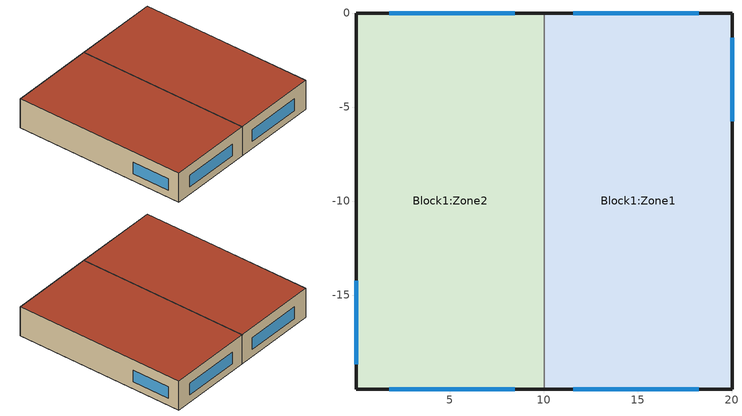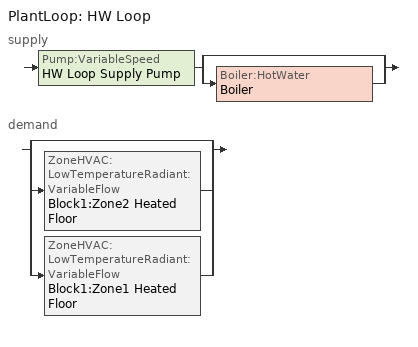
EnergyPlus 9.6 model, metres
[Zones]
Block1:Zone2
 floor ground (Heated Floor - Ground): 10.01,-20 0.01,-20 0.01,0 10.01,0 z0
 wall outside (Project wall): 10.01,0 0.01,0 0.01,-20 10.01,-20 z0:3.5
 wall to Block1:Zone1 (Project partition): 10.01,-20 10.01,0 z0:3.5
 window (1001): 8.45,0 1.79,0 / 1.79,-20 8.45,-20 z0.84:2.26
 window x3 (1001): 0.01,-14.24 0.01,-18.69 z0.84:2.26
 roof outside (Project flat roof): 0.01,-20 10.01,-20 10.01,0 0.01,0 z3.5
Block1:Zone1
 floor ground (Heated Floor - Ground): 20.01,-20 10.01,-20 10.01,0 20.01,0 z0
 wall outside (Project wall): 10.01,-20 20.01,-20 20.01,0 10.01,0 z0:3.5
 window x3 (1001): 20.01,-5.75 20.01,-1.3 z0.84:2.26
 window (1001): 18.23,0 11.57,0 / 11.57,-20 18.23,-20 z0.84:2.26
 roof outside (Project flat roof): 10.01,-20 20.01,-20 20.01,0 10.01,0 z3.5
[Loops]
PlantLoop 'HW Loop'
 supply: Pump:VariableSpeed 'HW Loop Supply Pump' > split
  | bypass
  | Boiler:HotWater 'Boiler'
 demand: split
  | bypass
  | ZoneHVAC:LowTemperatureRadiant:VariableFlow 'Block1:Zone2 Heated Floor'
  | ZoneHVAC:LowTemperatureRadiant:VariableFlow 'Block1:Zone1 Heated Floor'
[Building]
Building: North Axis {deg}=0; Terrain=Suburbs; Loads Convergence Tolerance Value {W}=0.04; Temperature Convergence Tolerance Value {deltaC}=0.4; Solar Distribution=FullExterior; Maximum Number of Warmup Days=25; Minimum Number of Warmup Days=6
[Site:Location]
Untitled (O1-O1:31-12)  (01-01:31-12): Latitude {deg}=51.15; Longitude {deg}=-0.18; Time Zone {hr}=0; Elevation {m}=62
[SizingPeriod:DesignDay] Day of Month=15; Humidity Condition Type=WetBulb; Barometric Pressure {Pa}=100582.4; Wind Direction {deg}=0; Rain Indicator=No; Snow Indicator=No
Name | Month | Day Type | Maximum Dry-Bulb Temperature {C} | Daily Dry-Bulb Temperature Range {deltaC} | Wetbulb or DewPoint at Maximum Dry-Bulb {C} | Wind Speed {m/s} | Daylight Saving Time Indicator | Solar Model Indicator | Sky Clearness
Summer Design Day in Untitled (O1-O1:31-12) Jul | 7 | SummerDesignDay | 29.9 | 13.4 | 19.4 | 0 | Yes | ASHRAEClearSky | 0.98
Summer Design Day in Untitled (O1-O1:31-12) Aug | 8 | SummerDesignDay | 30.5 | 13.4 | 20.2 | 0 | Yes | ASHRAEClearSky | 0.98
Summer Design Day in Untitled (O1-O1:31-12) Sep | 9 | SummerDesignDay | 25.2 | 11.5 | 17.7 | 0 | Yes | ASHRAEClearSky | 0.98
Winter Design Day in Untitled (O1-O1:31-12) | 1 | WinterDesignDay | -4.4 | 0 | -4.4 | 12.3 | No |  | 0
[Site:GroundTemperature:BuildingSurface]
18, 18, 18, 18, 18, 18, 18, 18, 18, 18, 18, 18
[Site:GroundTemperature:FCfactorMethod]
January Ground Temperature {C}=4.16; February Ground Temperature {C}=5.3; March Ground Temperature {C}=7.51; April Ground Temperature {C}=9.61; May Ground Temperature {C}=13.58; June Ground Temperature {C}=15.67; July Ground Temperature {C}=16.24; August Ground Temperature {C}=15.18; September Ground Temperature {C}=12.74; October Ground Temperature {C}=9.69; November Ground Temperature {C}=6.69; December Ground Temperature {C}=4.7
[Site:GroundTemperature:Shallow]
14, 14, 14, 14, 14, 14, 14, 14, 14, 14, 14, 14
[Site:GroundTemperature:Deep]
14, 14, 14, 14, 14, 14, 14, 14, 14, 14, 14, 14
[Site:GroundReflectance]
0.2, 0.2, 0.2, 0.2, 0.2, 0.2, 0.2, 0.2, 0.2, 0.2, 0.2, 0.2
[Site:GroundReflectance:SnowModifier]
2, 2
[Material] Roughness=Rough; Thermal Absorptance=0.9
Name | Thickness {m} | Conductivity {W/m-K} | Density {kg/m3} | Specific Heat {J/kg-K} | Solar Absorptance | Visible Absorptance
Urea Formaldehyde Foam_.O8 | 0.08 | 0.04 | 10 | 1400 | 0.6 | 0.6
Cast Concrete_.1 | 0.1 | 1.13 | 2000 | 1000 | 0.6 | 0.6
EPS 5O mm_.O8 | 0.08 | 0.04 | 15 | 1300 | 0.6 | 0.6
Limestone extra hard_.OO8 | 0.008 | 2.3 | 2600 | 1000 | 0.6 | 0.6
Asphalt 1_.O1 | 0.01 | 0.7 | 2100 | 1000 | 0.85 | 0.9
MW Glass Wool (rolls)_.1445 | 0.1445 | 0.04 | 12 | 840 | 0.6 | 0.6
Plasterboard_.O13 | 0.013 | 0.25 | 2800 | 896 | 0.5 | 0.5
Gypsum Plasterboard_.O25 | 0.025 | 0.25 | 900 | 1000 | 0.5 | 0.5
Brickwork Outer_.1 | 0.1 | 0.84 | 1700 | 800 | 0.7 | 0.7
XPS Extruded Polystyrene  - CO2 Blowing_.O795 | 0.0795 | 0.034 | 35 | 1400 | 0.6 | 0.6
Concrete Block (Medium)_.1 | 0.1 | 0.51 | 1400 | 1000 | 0.6 | 0.6
Gypsum Plastering_.O13 | 0.013 | 0.4 | 1000 | 1000 | 0.5 | 0.5
[Material:NoMass] Roughness=Rough; Thermal Absorptance=0.9; Solar Absorptance=0.7; Visible Absorptance=0.7
Name | Thermal Resistance {m2-K/W}
3_RVAL_3 | 0.18
5_RVAL_2 | 0.15
[WindowMaterial:Glazing] Optical Data Type=SpectralAverage; Thickness {m}=0.003; Infrared Transmittance at Normal Incidence=0; Front Side Infrared Hemispherical Emissivity=0.84; Conductivity {W/m-K}=0.9; Dirt Correction Factor for Solar and Visible Transmittance=1
Name | Solar Transmittance at Normal Incidence | Front Side Solar Reflectance at Normal Incidence | Back Side Solar Reflectance at Normal Incidence | Visible Transmittance at Normal Incidence | Front Side Visible Reflectance at Normal Incidence | Back Side Visible Reflectance at Normal Incidence | Back Side Infrared Hemispherical Emissivity
2 | 0.837 | 0.075 | 0.075 | 0.898 | 0.081 | 0.081 | 0.84
38 | 0.74 | 0.09 | 0.1 | 0.82 | 0.11 | 0.12 | 0.2
[WindowMaterial:Gas]
1002: Gas Type=Air; Thickness {m}=0.013
[Construction]
Heated Floor - Ground: Urea Formaldehyde Foam_.O8, Cast Concrete_.1, EPS 5O mm_.O8, Limestone extra hard_.OO8
Project flat roof: Asphalt 1_.O1, MW Glass Wool (rolls)_.1445, 3_RVAL_3, Plasterboard_.O13
Project partition: Gypsum Plasterboard_.O25, 5_RVAL_2, Gypsum Plasterboard_.O25
Project wall: Brickwork Outer_.1, XPS Extruded Polystyrene  - CO2 Blowing_.O795, Concrete Block (Medium)_.1, Gypsum Plastering_.O13
1001: 38, 1002, 2
[Zone] Type=1; Multiplier=1; Volume {m3}=654.5525; Floor Area {m2}=187.015; Zone Inside Convection Algorithm=TARP; Part of Total Floor Area=Yes
Block1:Zone2; Block1:Zone1
[People] Number of People Schedule=Office_OpenOff_Occ; Number of People Calculation Method=People/Area; People per Floor Area {person/m2}=0.111; Fraction Radiant=0.3; Sensible Heat Fraction=AutoCalculate; Carbon Dioxide Generation Rate {m3/s-W}=3.82e-08; Enable ASHRAE 55 Comfort Warnings=No; Mean Radiant Temperature Calculation Type=ZoneAveraged; Work Efficiency Schedule=Work efficiency; Clothing Insulation Calculation Method=ClothingInsulationSchedule; Air Velocity Schedule=AirVelocitySchedule
Name | Zone or ZoneList or Space or SpaceList | Activity Level Schedule | Clothing Insulation Schedule
People Block1:Zone2 | Block1:Zone2 | Activity Schedule 19 | Clothing Schedule 19
People Block1:Zone1 | Block1:Zone1 | Activity Schedule 26 | Clothing Schedule 26
[Lights] Schedule=Office_OpenOff_Light; Design Level Calculation Method=Watts/Area; Watts per Floor Area {W/m2}=20; Return Air Fraction=0; Fraction Radiant=0.42; Fraction Visible=0.18; Fraction Replaceable=1
Name | Zone or ZoneList or Space or SpaceList
Block1:Zone2 | Block1:Zone2
Block1:Zone1 | Block1:Zone1
[OtherEquipment] Fuel Type=Electricity; Schedule=Office_OpenOff_Equip; Design Level Calculation Method=Watts/Area; Power per Floor Area {W/m2}=11.77; Fraction Latent=0; Fraction Radiant=0.2; Fraction Lost=0; Carbon Dioxide Generation Rate {m3/s-W}=0
Name | Zone or ZoneList or Space or SpaceList
Block1:Zone2 Equipment gain 1 | Block1:Zone2
Block1:Zone1 Equipment gain 1 | Block1:Zone1
[ZoneInfiltration:DesignFlowRate] Schedule=On 24/7; Design Flow Rate Calculation Method=Flow/zone; Design Flow Rate {m3/s}=0.127274; Constant Term Coefficient=1; Temperature Term Coefficient=0; Velocity Term Coefficient=0; Velocity Squared Term Coefficient=0
Name | Zone or ZoneList or Space or SpaceList
Block1:Zone2 Infiltration | Block1:Zone2
Block1:Zone1 Infiltration | Block1:Zone1
[DesignSpecification:OutdoorAir] Outdoor Air Method=Flow/Person; Outdoor Air Flow per Person {m3/s-person}=0.00944
Name | Outdoor Air Flow per Zone Floor Area {m3/s-m2} | Outdoor Air Flow per Zone {m3/s} | Outdoor Air Flow Air Changes per Hour {1/hr} | Outdoor Air Schedule
Block1:Zone2 Design Specification Outdoor Air Object; Block1:Zone1 Design Specification Outdoor Air Object | 0 | 0 | 0 | On 24/7

[DesignSpecification:ZoneAirDistribution] Zone Air Distribution Effectiveness in Cooling Mode=1; Zone Air Distribution Effectiveness in Heating Mode=1
Name | Zone Secondary Recirculation Fraction
Block1:Zone2 Design Specification Zone Air Distribution Object; Block1:Zone1 Design Specification Zone Air Distribution Object | 0

[Sizing:Zone] Zone Cooling Design Supply Air Temperature Input Method=SupplyAirTemperature; Zone Heating Design Supply Air Temperature Input Method=SupplyAirTemperature; Cooling Design Air Flow Method=DesignDay; Heating Design Air Flow Method=DesignDay; Heating Maximum Air Flow Fraction=0.3; Account for Dedicated Outdoor Air System=No; Dedicated Outdoor Air System Control Strategy=NeutralSupplyAir; Dedicated Outdoor Air Low Setpoint Temperature for Design {C}=autosize; Dedicated Outdoor Air High Setpoint Temperature for Design {C}=autosize
Name | Zone Cooling Design Supply Air Temperature {C} | Zone Cooling Design Supply Air Temperature Difference {deltaC} | Zone Heating Design Supply Air Temperature {C} | Zone Heating Design Supply Air Temperature Difference {deltaC} | Zone Cooling Design Supply Air Humidity Ratio {kgWater/kgDryAir} | Zone Heating Design Supply Air Humidity Ratio {kgWater/kgDryAir} | Design Specification Outdoor Air Object | Zone Heating Sizing Factor | Zone Cooling Sizing Factor | Cooling Design Air Flow Rate {m3/s} | Cooling Minimum Air Flow per Zone Floor Area {m3/s-m2} | Cooling Minimum Air Flow {m3/s} | Cooling Minimum Air Flow Fraction | Heating Design Air Flow Rate {m3/s} | Heating Maximum Air Flow per Zone Floor Area {m3/s-m2} | Heating Maximum Air Flow {m3/s} | Design Specification Zone Air Distribution Object | Zone Load Sizing Method | Zone Latent Cooling Design Supply Air Humidity Ratio Input Method | Zone Cooling Design Supply Air Humidity Ratio Difference {kgWater/kgDryAir} | Zone Latent Heating Design Supply Air Humidity Ratio Input Method | Zone Humidification Design Supply Air Humidity Ratio Difference {kgWater/kgDryAir} | Type of Space Sum to Use
Block1:Zone2 | 14 | 10 | 50 | 10 | 0.009 | 0.004 | Block1:Zone2 Design Specification Outdoor Air Object | 1.25 | 1.15 | 0 | 0.00076 | 0 | 0 | 0 | 0.00203 | 0.14158 | Block1:Zone2 Design Specification Zone Air Distribution Object
Block1:Zone1 | 14 | 10 | 50 | 10 | 0.009 | 0.004 | Block1:Zone1 Design Specification Outdoor Air Object | 1.25 | 1.15 | 0 | 0.00076 | 0 | 0 | 0 | 0.00203 | 0.14158 | Block1:Zone1 Design Specification Zone Air Distribution Object
 |  |  |  |  |  |  |  |  |  |  | 0.000762 |  | 0.2 |  | 0.002032 | 0.141576 |  | Sensible Load Only No Latent Load | HumidityRatioDifference | 0.005 | HumidityRatioDifference | 0.005 | Coincident
[Sizing:Plant]
Name | Loop Type | Design Loop Exit Temperature {C} | Loop Design Temperature Difference {deltaC} | Sizing Option | Zone Timesteps in Averaging Window
HW Loop | Heating | 80 | 10
 |  |  |  | NonCoincident | 1
[ZoneControl:Thermostat] Control Type Schedule=Control type schedule: Always 4
Name | Zone or ZoneList | Control 1
Block1:Zone2 Thermostat | Block1:Zone2 | Block1:Zone2 Dual SP
Block1:Zone1 Thermostat | Block1:Zone1 | Block1:Zone1 Dual SP
[ThermostatSetpoint:DualSetpoint] Heating Setpoint Temperature Schedule=Heating set point schedule; Cooling Setpoint Temperature Schedule=Cooling set point schedule
Block1:Zone2 Dual SP; Block1:Zone1 Dual SP
[ZoneHVAC:LowTemperatureRadiant:VariableFlow] Availability Schedule=On 24/7; Hydronic Tubing Length {m}=autosize; Heating Design Capacity {W}=autosize; Maximum Hot Water Flow {m3/s}=autosize; Cooling Design Capacity {W}=autosize; Number of Circuits=OnePerSurface; Circuit Length {m}=106.7
Name | Design Object | Zone | Surface Name or Radiant Surface Group
Block1:Zone2 Heated Floor | Block1:Zone2 Heated Floor Design Object | Block1:Zone2 | Block1:Zone2 Heated Floor Radiant Surface List
Block1:Zone1 Heated Floor | Block1:Zone1 Heated Floor Design Object | Block1:Zone1 | Block1:Zone1 Heated Floor Radiant Surface List
[ZoneHVAC:LowTemperatureRadiant:VariableFlow:Design] Fluid to Radiant Surface Heat Transfer Model=ConvectionOnly; Hydronic Tubing Inside Diameter {m}=0.013; Hydronic Tubing Outside Diameter {m}=0.016; Hydronic Tubing Conductivity {W/m-K}=0.35; Temperature Control Type=MeanAirTemperature; Setpoint Control Type=HalfFlowPower; Heating Design Capacity Method=HeatingDesignCapacity; Heating Control Throttling Range {deltaC}=2; Heating Control Temperature Schedule=Heating set point schedule; Cooling Design Capacity Method=CoolingDesignCapacity; Cooling Control Throttling Range {deltaC}=2; Cooling Control Temperature Schedule=Cooling set point schedule; Condensation Control Type=SimpleOff; Condensation Control Dewpoint Offset {C}=0
Block1:Zone2 Heated Floor Design Object; Block1:Zone1 Heated Floor Design Object
[ZoneHVAC:LowTemperatureRadiant:SurfaceGroup] Flow Fraction for Surface 1=1
Name | Surface 1
Block1:Zone2 Heated Floor Radiant Surface List | Block1:Zone2_GroundFloor_0_0_0
Block1:Zone1 Heated Floor Radiant Surface List | Block1:Zone1_GroundFloor_0_0_0
[Zone equipment]
Block1:Zone2: Block1:Zone2 Heated Floor
Block1:Zone1: Block1:Zone1 Heated Floor
[Pump:VariableSpeed]
HW Loop Supply Pump: Design Maximum Flow Rate {m3/s}=autosize; Design Pump Head {Pa}=20000; Design Power Consumption {W}=autosize; Motor Efficiency=0.9; Fraction of Motor Inefficiencies to Fluid Stream=0; Coefficient 1 of the Part Load Performance Curve=0; Coefficient 2 of the Part Load Performance Curve=1; Coefficient 3 of the Part Load Performance Curve=0; Coefficient 4 of the Part Load Performance Curve=0; Design Minimum Flow Rate {m3/s}=0; Pump Control Type=Intermittent
[Boiler:HotWater]
Boiler: Fuel Type=NaturalGas; Nominal Capacity {W}=autosize; Nominal Thermal Efficiency=0.89; Efficiency Curve Temperature Evaluation Variable=LeavingBoiler; Normalized Boiler Efficiency Curve=CondensingBoilerEff; Design Water Flow Rate {m3/s}=autosize; Minimum Part Load Ratio=0; Maximum Part Load Ratio=1; Optimum Part Load Ratio=1; Water Outlet Upper Temperature Limit {C}=100; Boiler Flow Mode=NotModulated; On Cycle Parasitic Electric Load {W}=25; Sizing Factor=1
[PlantLoop]
HW Loop: Fluid Type=Water; Plant Equipment Operation Scheme=HW Loop Operation; Maximum Loop Temperature {C}=100; Minimum Loop Temperature {C}=10; Maximum Loop Flow Rate {m3/s}=autosize; Minimum Loop Flow Rate {m3/s}=0; Plant Loop Volume {m3}=autocalculate; Load Distribution Scheme=SequentialLoad; Plant Loop Demand Calculation Scheme=SingleSetpoint; Common Pipe Simulation=None; Pressure Simulation Type=None
[PlantEquipmentList]
HW Loop  Scheme 1 Range 1 Equipment List: Boiler
[PlantEquipmentOperation:HeatingLoad]
HW Loop Scheme 1: Load Range 1 Lower Limit {W}=0; Load Range 1 Upper Limit {W}=1e+15; Range 1 Equipment List=HW Loop  Scheme 1 Range 1 Equipment List
[PlantEquipmentOperationSchemes]
HW Loop Operation: Control Scheme 1=HW Loop Scheme 1; Control Scheme 1 Schedule=On 24/7
[AvailabilityManager:Scheduled]
HW Loop Availability: Schedule=On 24/7
[SetpointManager:Scheduled]
HW Loop Setpoint Manager: Control Variable=Temperature; Schedule=Hot Water flow set point temperature: Always 80.0 C; Setpoint Node or NodeList=HW Loop Setpoint Manager Node List
[Schedule:Compact]
Work efficiency: Through: 12/31, For: AllDays, Until: 24:00, 0
AirVelocitySchedule: Through: 12/31, For: AllDays, Until: 24:00, .137
On 24/7: Through: 12/31, For: AllDays, Until: 24:00, 1
Hot Water flow set point temperature: Always 80.0 C: Through: 12/31, For: AllDays, Until: 24:00, 80
Heating set point schedule: Through: 12/31, For: AllDays, Until: 24:00, 20
Cooling set point schedule: Through: 12/31, For: AllDays, Until: 24:00, 24
Control type schedule: Always 4: Through: 12/31, For: AllDays, Until: 24:00, 4
Office_OpenOff_Occ: Through: 31 Dec, For: Weekdays SummerDesignDay, Until: 07:00, 0, Until: 08:00, 0.25, Until: 09:00, 0.5, Until: 12:00, 1, Until: 14:00, 0.75, Until: 17:00, 1, Until: 18:00, 0.5, Until: 19:00, 0.25, Until: 24:00, 0, For: Weekends, Until: 24:00, 0, For: Holidays, Until: 24:00, 0, For: WinterDesignDay AllOtherDays, Until: 24:00, 0
Office_OpenOff_Equip: Through: 31 Dec, For: Weekdays SummerDesignDay, Until: 07:00, 0.05394, Until: 20:00, 1, Until: 24:00, 0.05394, For: Weekends, Until: 24:00, 0.05394, For: Holidays, Until: 24:00, 0.05394, For: WinterDesignDay AllOtherDays, Until: 24:00, 0
Office_OpenOff_Light: Through: 31 Dec, For: Weekdays SummerDesignDay, Until: 07:00, 0, Until: 19:00, 1, Until: 24:00, 0, For: Weekends, Until: 24:00, 0, For: Holidays, Until: 24:00, 0, For: WinterDesignDay AllOtherDays, Until: 24:00, 0
Activity Schedule 19; Activity Schedule 26: Through: 12/31, For: AllDays, Until: 24:00, 110.7
Clothing Schedule 19; Clothing Schedule 26: Through: 4/1, For: AllDays, Until: 24:00, 1, Through: 9/30, For: AllDays, Until: 24:00, .5, Through: 12/31, For: AllDays, Until: 24:00, 1
[Curve:Biquadratic]
CondensingBoilerEff: Coefficient1 Constant=1.12497; Coefficient2 x=0.0149639; Coefficient3 x**2=-0.0259983; Coefficient4 y=0; Coefficient5 y**2=-1.40464e-06; Coefficient6 x*y=-0.00153624; Minimum Value of x=0.1; Maximum Value of x=1; Minimum Value of y=30; Maximum Value of y=85
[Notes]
Hourly weather file: <redacted local weather file>
